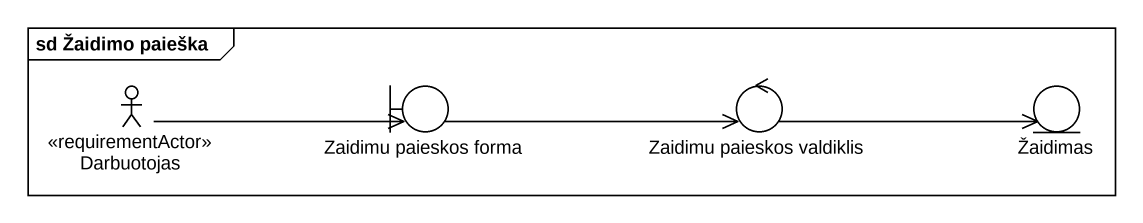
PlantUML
@startuml
mainframe sd Žaidimo paieška
actor Darbuotojas <<requirementActor>>
boundary "Zaidimu paieskos forma" as Zaidimu_paieskos_forma
control "Zaidimu paieskos valdiklis" as Zaidimu_paieskos_valdiklis
entity Žaidimas
Darbuotojas -right-> Zaidimu_paieskos_forma
Zaidimu_paieskos_forma -right-> Zaidimu_paieskos_valdiklis
Zaidimu_paieskos_valdiklis -right-> Žaidimas
@enduml
